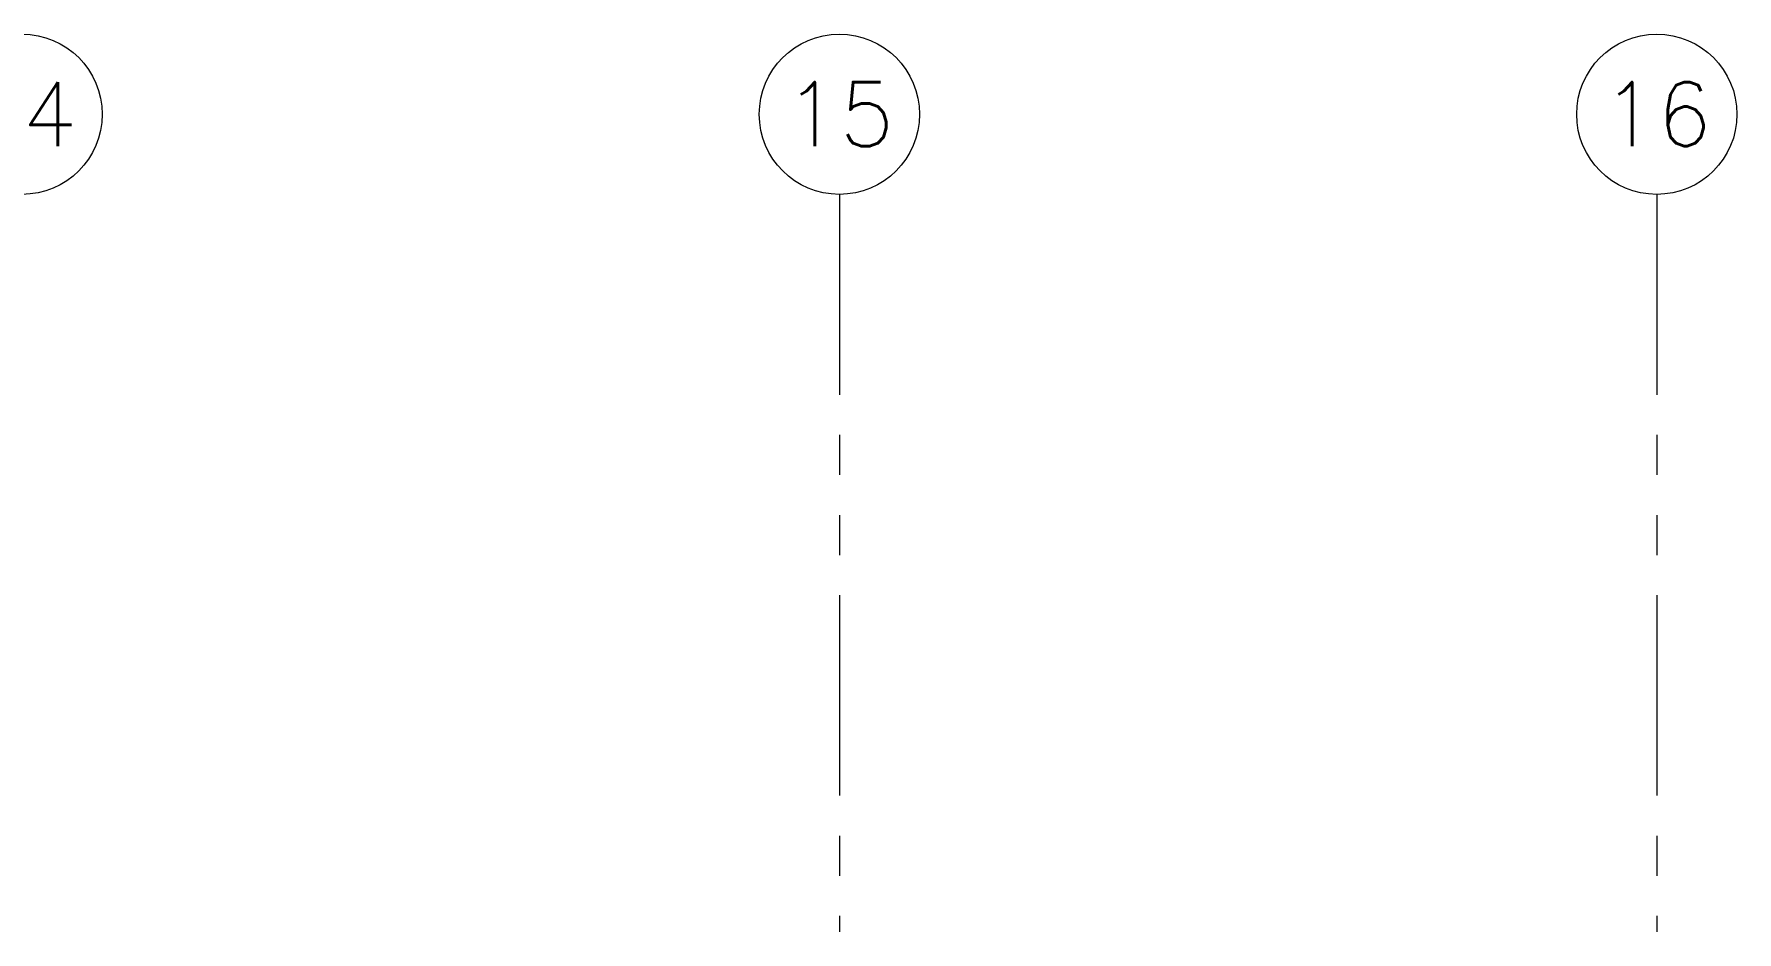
# Model space of a CAD drawing. Header units: millimetres. Extents: x 3738 to 3833, y 1327 to 1657.
# Drawn here: x 3798.43 to 3803.75, y 1421.09 to 1423.89 of the extents above; entities that cross this region are included whole.
import ezdxf
from ezdxf.enums import TextEntityAlignment as Align

# ---------------------------------------------------------------- set-up
doc = ezdxf.new("R2010")
doc.units = ezdxf.units.MM
doc.linetypes.add('PHANTOM', pattern=[63.5, 31.75, -6.35, 6.35, -6.35, 6.35, -6.35])
doc.linetypes.add('PHANTOM2', pattern=[1.25, 0.625, -0.125, 0.125, -0.125, 0.125, -0.125])
doc.layers.add('A-EJES', color=251, linetype='PHANTOM', lineweight=13)
doc.styles.add('ROMANS', font='romans.shx', dxfattribs={"width": 0.8})

# ---------------------------------------------------------------- blocks, each defined once
blk = doc.blocks.new('Ejes_Torre C')
at = {"layer": 'A-EJES', "linetype": 'PHANTOM2'}
for points in [[(32.475, 16.65), (32.475, 14.35)], [(35.025, 16.65), (35.025, 14.35)]]:
    blk.add_lwpolyline(points, dxfattribs=at)
at = {"layer": 'A-EJES', "linetype": 'Continuous'}
for centre in [(29.925, 16.9), (32.475, 16.9), (35.025, 16.9)]:
    blk.add_circle(centre, 0.25, dxfattribs=at)
at = {"layer": 'A-EJES', "linetype": 'Continuous', "style": 'ROMANS'}
for s, p in [('14', (29.925, 16.9)), ('15', (32.475, 16.9)), ('16', (35.025, 16.9))]:
    blk.add_text(s, height=0.2, dxfattribs=at).set_placement(p, align=Align.MIDDLE_CENTER)

msp = doc.modelspace()

# ---------------------------------------------------------------- block references
at = {"layer": 'A-EJES'}
msp.add_blockref('Ejes_Torre C', (3768.4721, 1406.7379), dxfattribs=at)

doc.saveas('drawing.dxf')
